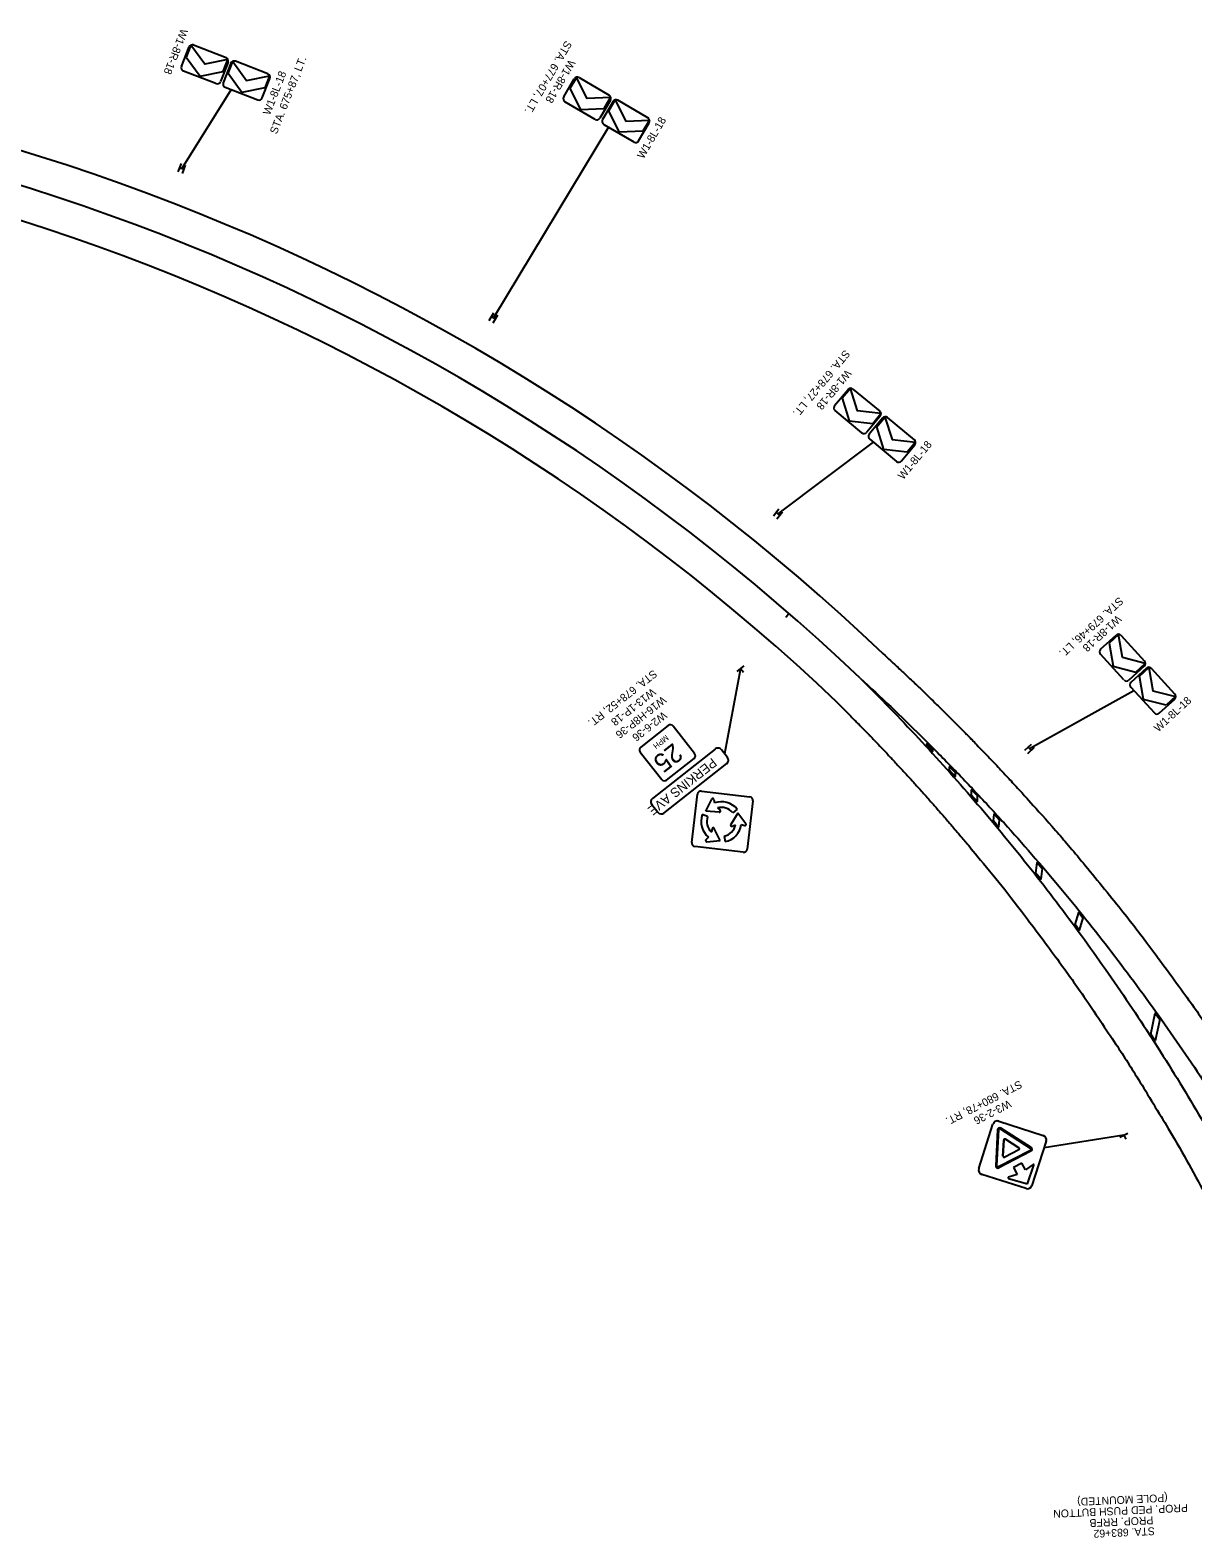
# Model space of a CAD drawing. Extents: x 138941 to 142028, y 334852 to 336890.
# Drawn here: x 140885 to 141302, y 335787 to 336327 of the extents above; entities that cross this region are included whole.
import ezdxf

# ---------------------------------------------------------------- set-up
doc = ezdxf.new("R2010")
doc.units = 0
for name, color, linetype in [('_CIVIL_CONSTRUCTION', 7, 'Continuous'), ('PM_P_Channelizing_Line', 7, 'Continuous'), ('PM_P_Chevron_Line', 7, 'Continuous'), ('PM_P_Yield_Line', 7, 'Continuous'), ('SC_Scratch1', 7, 'Continuous'), ('SC_Scratch2', 7, 'Continuous')]:
    doc.layers.add(name, color=color, linetype=linetype)

msp = doc.modelspace()

# ---------------------------------------------------------------- linework, layer by layer
at = {"layer": '_CIVIL_CONSTRUCTION'}
for radius in [776, 752]:
    msp.add_arc((140655.65, 335541.68), radius, 46.41763, 94.17801, dxfattribs=at)
for points in [[(141190.5, 336103.92), (141192.8, 336101.79), (141195.12, 336099.64), (141198.6, 336096.39), (141199.76, 336095.3), (141201.51, 336093.65), (141202.09, 336093.1), (141203.24, 336092), (141203.82, 336091.45), (141206.7, 336088.68), (141208.99, 336086.46), (141212.39, 336083.1), (141213.52, 336081.98), (141215.78, 336079.73), (141216.9, 336078.6), (141220.27, 336075.21), (141222.5, 336072.93), (141226.93, 336068.35), (141229.13, 336066.04), (141233.5, 336061.41), (141235.68, 336059.08), (141239.99, 336054.39), (141242.14, 336052.03), (141252.78, 336040.17), (141261.07, 336030.47), (141277.15, 336010.69), (141284.95, 336000.6), (141300.03, 335980.05), (141307.33, 335969.59), (141321.39, 335948.32), (141328.16, 335937.51), (141336.29, 335923.81), (141337.9, 335921.06), (141341.08, 335915.54), (141342.65, 335912.77), (141345.77, 335907.2), (141347.31, 335904.41), (141350.36, 335898.81), (141351.87, 335896.01), (141354.1, 335891.78), (141354.84, 335890.37), (141356.31, 335887.55), (141357.04, 335886.13), (141359.22, 335881.88), (141360.66, 335879.04), (141362.44, 335875.46), (141362.8, 335874.74), (141363.5, 335873.31), (141363.86, 335872.59), (141364.91, 335870.44), (141365.6, 335869), (141367.66, 335864.71), (141369.02, 335861.85), (141370.36, 335859.02)], [(141173.86, 336086.63), (141176.06, 336084.43), (141178.24, 336082.24), (141181.48, 336078.96), (141182.56, 336077.87), (141184.16, 336076.23), (141184.69, 336075.68), (141185.75, 336074.58), (141186.28, 336074.03), (141188.93, 336071.28), (141191.04, 336069.06), (141194.18, 336065.71), (141195.23, 336064.58), (141197.31, 336062.33), (141198.35, 336061.21), (141201.46, 336057.81), (141203.51, 336055.54), (141207.59, 336050.97), (141209.62, 336048.67), (141213.65, 336044.05), (141215.64, 336041.73), (141219.61, 336037.06), (141221.58, 336034.71), (141231.36, 336022.92), (141238.96, 336013.29), (141253.66, 335993.67), (141260.77, 335983.69), (141274.49, 335963.37), (141281.1, 335953.05), (141293.81, 335932.08), (141299.91, 335921.45), (141307.2, 335907.97), (141308.64, 335905.27), (141311.49, 335899.84), (141312.89, 335897.12), (141315.68, 335891.66), (141317.05, 335888.92), (141319.09, 335884.8), (141319.76, 335883.43), (141321.1, 335880.67), (141322.43, 335877.91), (141323.75, 335875.14), (141325.05, 335872.37), (141325.71, 335870.98), (141327.64, 335866.81), (141328.91, 335864.02), (141330.48, 335860.54), (141330.79, 335859.84), (141331.41, 335858.45), (141331.72, 335857.75), (141332.64, 335855.65), (141333.25, 335854.25), (141335.08, 335850.01), (141336.29, 335847.17), (141337.51, 335844.3)]]:
    msp.add_open_spline(points, degree=3, dxfattribs=at)
at = {"layer": 'PM_P_Channelizing_Line'}
for p, q in [((140942.62, 336321.79), (140940.96, 336317.51)), ((140954.16, 336312.38), (140955.82, 336316.65)), ((140955.95, 336311.68), (140957.61, 336315.95)), ((140970.81, 336310.81), (140969.15, 336306.54)), ((141080.73, 336310.23), (141078.42, 336306.27)), ((141090.65, 336299.13), (141092.96, 336303.08)), ((141092.31, 336298.16), (141094.62, 336302.12)), ((141106.85, 336294.97), (141104.54, 336291.01)), ((140938.07, 336276.42), (140939.23, 336279.41)), ((140938.65, 336277.91), (140940.14, 336277.34)), ((140939.4, 336277.62), (140939.4, 336277.62)), ((140939.57, 336275.84), (140940.72, 336278.83)), ((141049.52, 336223.2), (141051.13, 336225.97)), ((141050.32, 336224.58), (141051.71, 336223.78)), ((141050.91, 336222.4), (141052.51, 336225.17)), ((141051.02, 336224.18), (141051.02, 336224.18)), ((141178.88, 336198.84), (141175.96, 336195.31)), ((141186.87, 336186.28), (141189.79, 336189.81)), ((141188.35, 336185.06), (141191.27, 336188.59)), ((141202.19, 336179.56), (141199.27, 336176.03)), ((141151.28, 336153.2), (141153.3, 336155.68)), ((141152.29, 336154.44), (141153.53, 336153.43)), ((141152.52, 336152.19), (141154.54, 336154.67)), ((141152.91, 336153.94), (141152.91, 336153.94)), ((141274.96, 336110.74), (141271.58, 336107.64)), ((141138.31, 336097.51), (141140.84, 336099.47)), ((141139.57, 336098.49), (141140.55, 336097.22)), ((141281.16, 336097.21), (141284.54, 336100.31)), ((141282.46, 336095.79), (141285.84, 336098.89)), ((141295.42, 336088.46), (141292.04, 336085.36)), ((141113.6, 336078.09), (141103.77, 336070.37)), ((141123.08, 336068.06), (141115.36, 336077.88)), ((141241.39, 336069.29), (141243.73, 336071.48)), ((141103.56, 336068.61), (141111.29, 336058.78)), ((141113.05, 336058.57), (141122.87, 336066.3)), ((141242.48, 336068.12), (141244.82, 336070.31)), ((141242.56, 336070.39), (141243.65, 336069.22)), ((141243.1, 336069.8), (141243.1, 336069.8)), ((141127.13, 336047.43), (141129.21, 336051.74)), ((141129.98, 336051.65), (141130.25, 336050.4)), ((141127.73, 336045.47), (141125.83, 336046.17)), ((141131.91, 336047.02), (141127.13, 336047.43)), ((141131.28, 336048.6), (141132.23, 336047.74)), ((141138.61, 336046.75), (141136.04, 336042.7)), ((141138.34, 336048.09), (141136.75, 336046.84)), ((141141.46, 336042.92), (141138.61, 336046.75)), ((141129.31, 336041.13), (141129.07, 336039.87)), ((141132.22, 336036.95), (141130.08, 336041.24)), ((141133.64, 336038.49), (141134.02, 336036.5)), ((141136.53, 336042.09), (141137.74, 336042.53)), ((141139.8, 336042.62), (141141.04, 336042.27)), ((141139.8, 336042.62), (141139.8, 336042.62)), ((141128.07, 336038.07), (141127.13, 336037.18)), ((141127.47, 336036.48), (141132.22, 336036.95)), ((141231.58, 335933.28), (141230.95, 335920.4)), ((141231.93, 335933.27), (141231.29, 335920.38)), ((141243.42, 335926.61), (141232.58, 335933.6)), ((141243.61, 335926.9), (141232.76, 335933.89)), ((141275.47, 335930.6), (141278.33, 335932.03)), ((141276.9, 335931.32), (141277.62, 335929.88)), ((141243.38, 335925.88), (141231.91, 335919.99)), ((141243.54, 335925.58), (141232.07, 335919.68)), ((141233.83, 335929.57), (141233.55, 335923.88)), ((141239.23, 335926.09), (141234.16, 335923.48)), ((141239.27, 335926.81), (141234.47, 335929.9)), ((141240.33, 335921.35), (141237.37, 335919.83)), ((141237.37, 335919.83), (141238.67, 335917.3)), ((141241.57, 335918.95), (141240.33, 335921.35)), ((141244.32, 335920.83), (141241.57, 335918.95)), ((141242.28, 335913.92), (141244.64, 335920.58)), ((141238.67, 335917.3), (141235.48, 335916.28)), ((141235.49, 335915.88), (141242.28, 335913.92))]:
    msp.add_line(p, q, dxfattribs=at)
for points in [[(140939.21, 336314.17), (140941.93, 336321.16)], [(140955.82, 336316.65), (140947.56, 336314.94), (140942.62, 336321.79)], [(140943.55, 336321.87), (140955.2, 336317.34)], [(140940.96, 336317.51), (140945.9, 336310.67), (140954.16, 336312.38)], [(140955.91, 336315.72), (140953.19, 336308.73)], [(140956.92, 336315.32), (140954.2, 336308.34)], [(140957.61, 336315.95), (140962.55, 336309.11), (140970.81, 336310.81)], [(140970.19, 336311.5), (140958.54, 336316.04)], [(140951.57, 336308.02), (140939.92, 336312.55)], [(140969.15, 336306.54), (140960.89, 336304.84), (140955.95, 336311.68)], [(140968.18, 336302.89), (140970.9, 336309.88)], [(141076.17, 336303.24), (141079.95, 336309.72)], [(141092.96, 336303.08), (141084.53, 336302.7), (141080.73, 336310.23)], [(141081.66, 336310.17), (141092.45, 336303.86)], [(140954.91, 336306.72), (140966.56, 336302.18)], [(141078.42, 336306.27), (141082.22, 336298.74), (141090.65, 336299.13)], [(141087.41, 336295.23), (141076.62, 336301.53)], [(141092.9, 336302.15), (141089.12, 336295.68)], [(141093.84, 336301.61), (141090.06, 336295.13)], [(141104.54, 336291.01), (141096.11, 336290.63), (141092.31, 336298.16)], [(141094.62, 336302.12), (141098.43, 336294.59), (141106.85, 336294.97)], [(141106.34, 336295.75), (141095.55, 336302.05)], [(141090.51, 336293.42), (141101.3, 336287.12)], [(141103.01, 336287.56), (141106.79, 336294.04)], [(141173.25, 336192.69), (141178.03, 336198.47)], [(141175.96, 336195.31), (141178.49, 336187.27), (141186.87, 336186.28)], [(141189.79, 336189.81), (141181.41, 336190.8), (141178.88, 336198.84)], [(141179.79, 336198.63), (141189.42, 336190.67)], [(141183.04, 336182.96), (141173.41, 336190.93)], [(141189.58, 336188.91), (141184.8, 336183.13)], [(141190.42, 336188.21), (141185.64, 336182.43)], [(141199.27, 336176.03), (141190.89, 336177.01), (141188.35, 336185.06)], [(141191.27, 336188.59), (141193.81, 336180.54), (141202.19, 336179.56)], [(141201.81, 336180.41), (141192.18, 336188.38)], [(141185.81, 336180.67), (141195.44, 336172.71)], [(141197.2, 336172.87), (141201.98, 336178.65)], [(141268.54, 336105.41), (141274.06, 336110.49)], [(141284.54, 336100.31), (141276.37, 336102.43), (141274.96, 336110.74)], [(141275.83, 336110.41), (141284.28, 336101.2)], [(141276.91, 336094.44), (141268.46, 336103.65)], [(141271.58, 336107.64), (141272.99, 336099.33), (141281.16, 336097.21)], [(141284.21, 336099.44), (141278.68, 336094.37)], [(141284.94, 336098.64), (141279.42, 336093.56)], [(141285.84, 336098.89), (141287.25, 336090.58), (141295.42, 336088.46)], [(141295.16, 336089.35), (141286.71, 336098.56)], [(141292.04, 336085.36), (141283.87, 336087.48), (141282.46, 336095.79)], [(141279.34, 336091.8), (141287.79, 336082.59)], [(141289.56, 336082.51), (141295.08, 336087.59)], [(141130.47, 336069.69), (141107.95, 336051.99)], [(141134.85, 336066.64), (141132.66, 336069.43)], [(141112.08, 336046.75), (141134.59, 336064.45)], [(141125.49, 336054.63), (141142.87, 336052.55)], [(141107.69, 336049.8), (141109.88, 336047.01)], [(141122.02, 336036.16), (141124.1, 336053.54)], [(141143.96, 336051.16), (141141.88, 336033.79)], [(141140.49, 336032.69), (141123.11, 336034.77)], [(141232.07, 335936.37), (141247.94, 335931.27)], [(141224.88, 335919.42), (141229.97, 335935.29)], [(141231.93, 335933.27), (141231.29, 335920.38)], [(141243.42, 335926.61), (141232.58, 335933.6)], [(141231.91, 335919.99), (141243.38, 335925.88)], [(141233.55, 335923.88), (141233.83, 335929.57)], [(141239.23, 335926.09), (141234.16, 335923.48)], [(141234.47, 335929.9), (141239.27, 335926.81)], [(141249.02, 335929.17), (141243.92, 335913.31)], [(141241.82, 335912.23), (141225.95, 335917.33)]]:
    msp.add_lwpolyline(points, dxfattribs=at)
for centre, radius, start, end in [((140943.09, 336320.71), 1.25, 68.7316, 158.7316), ((140940.37, 336313.72), 1.25, 158.7316, 248.7316), ((140954.74, 336316.17), 1.25, 338.7316, 68.7316), ((140958.09, 336314.87), 1.25, 68.7316, 158.7316), ((140952.02, 336309.18), 1.25, 248.7316, 338.7316), ((140969.73, 336310.34), 1.25, 338.7316, 68.7316), ((141081.03, 336309.09), 1.25, 59.7116, 149.7116), ((140955.36, 336307.88), 1.25, 158.7316, 248.7316), ((141077.25, 336302.61), 1.25, 149.7116, 239.7116), ((141091.82, 336302.78), 1.25, 329.7116, 59.7116), ((140967.01, 336303.35), 1.25, 248.7316, 338.7316), ((141094.92, 336300.98), 1.25, 59.7116, 149.7116), ((141088.04, 336296.31), 1.25, 239.7116, 329.7116), ((141091.14, 336294.5), 1.25, 149.7116, 239.7116), ((141105.71, 336294.67), 1.25, 329.7116, 59.7116), ((141101.93, 336288.19), 1.25, 239.7116, 329.7116), ((141178.99, 336197.67), 1.25, 50.4002, 140.4002), ((141174.21, 336191.89), 1.25, 140.4002, 230.4002), ((141188.62, 336189.7), 1.25, 320.4002, 50.4002), ((141191.38, 336187.42), 1.25, 50.4002, 140.4002), ((141183.84, 336183.92), 1.25, 230.4002, 320.4002), ((141186.6, 336181.64), 1.25, 140.4002, 230.4002), ((141201.02, 336179.45), 1.25, 320.4002, 50.4002), ((141196.24, 336173.67), 1.25, 230.4002, 320.4002), ((141274.91, 336109.57), 1.25, 42.5539, 132.5539), ((141269.38, 336104.49), 1.25, 132.5539, 222.5539), ((141283.36, 336100.36), 1.25, 312.5539, 42.5539), ((141285.79, 336097.72), 1.25, 42.5539, 132.5539), ((141277.84, 336095.29), 1.25, 222.5539, 312.5539), ((141280.26, 336092.64), 1.25, 132.5539, 222.5539), ((141294.24, 336088.51), 1.25, 312.5539, 42.5539), ((141288.71, 336083.44), 1.25, 222.5539, 312.5539), ((141114.37, 336077.11), 1.25, 38.1765, 128.1765), ((141104.55, 336069.38), 1.25, 128.1765, 218.1765), ((141122.1, 336067.28), 1.25, 308.1765, 38.1765), ((141131.43, 336068.47), 1.56, 38.1765, 128.1765), ((141133.63, 336065.68), 1.56, 308.1765, 38.1765), ((141112.27, 336059.56), 1.25, 218.1765, 308.1765), ((141125.34, 336053.39), 1.25, 83.1765, 173.1765), ((141108.92, 336050.76), 1.56, 128.1765, 218.1765), ((141129.59, 336051.55), 0.413, 8.8538, 154.165), ((141132.68, 336043.59), 7.23, 38.4992, 109.6689), ((141142.72, 336051.31), 1.25, 353.1765, 83.1765), ((141111.11, 336047.98), 1.56, 218.1765, 308.1765), ((141132.62, 336043.68), 7.23, 159.8184, 230.988), ((141132.61, 336043.68), 5.2, 159.9151, 227.0199), ((141132.69, 336043.59), 5.2, 38.6246, 105.7009), ((141131.94, 336047.43), 0.413, 265.1295, 47.7582), ((141129.72, 336041.05), 0.413, 26.4486, 169.0772), ((141132.64, 336043.59), 5.2, 281.1235, 348.2301), ((141132.64, 336043.6), 7.23, 280.996, 352.1982), ((141136.39, 336042.48), 0.413, 147.6588, 290.2875), ((141141.13, 336042.67), 0.413, 251.383, 36.6943), ((141123.26, 336036.01), 1.25, 173.1765, 263.1765), ((141127.43, 336036.9), 0.413, 130.1728, 275.4841), ((141140.64, 336033.94), 1.25, 263.1765, 353.1765), ((141231.56, 335934.78), 1.67, 72.1878, 162.1878), ((141232.35, 335933.25), 0.767, 57.1878, 177.1878), ((141232.35, 335933.25), 0.422, 57.1878, 177.1878), ((141232.35, 335933.25), 0.422, 57.1878, 177.1878), ((141247.43, 335929.68), 1.67, 342.1878, 72.1878), ((141234.25, 335929.55), 0.417, 57.1878, 177.1878), ((141234.25, 335929.55), 0.417, 57.1878, 177.1878), ((141239.04, 335926.46), 0.417, 297.1878, 57.1878), ((141239.04, 335926.46), 0.417, 297.1878, 57.1878), ((141243.19, 335926.26), 0.422, 297.1878, 57.1878), ((141243.19, 335926.26), 0.422, 297.1878, 57.1878), ((141243.19, 335926.26), 0.767, 297.1878, 57.1878), ((141231.72, 335920.36), 0.767, 177.1878, 297.1878), ((141231.72, 335920.36), 0.422, 177.1878, 297.1878), ((141231.72, 335920.36), 0.422, 177.1878, 297.1878), ((141233.97, 335923.86), 0.417, 177.1878, 297.1878), ((141233.97, 335923.86), 0.417, 177.1878, 297.1878), ((141244.44, 335920.65), 0.211, 340.477, 124.363), ((141226.46, 335918.91), 1.67, 162.1878, 252.1878), ((141235.54, 335916.08), 0.211, 107.6127, 253.8987), ((141242.33, 335913.82), 1.67, 252.1878, 342.1878)]:
    msp.add_arc(centre, radius, start, end, dxfattribs=at)
at = {"layer": 'PM_P_Chevron_Line'}
for p, q in [((141155.87, 336117.08), (141155.64, 336116.78)), ((141155.95, 336117.19), (141156.82, 336118.33))]:
    msp.add_line(p, q, dxfattribs=at)
at = {"layer": 'PM_P_Yield_Line'}
for p, q in [((140957.01, 336305.9), (140939.4, 336277.62)), ((141092.26, 336292.39), (141051.02, 336224.18)), ((141187.09, 336179.61), (141152.91, 336153.94)), ((141139.57, 336098.49), (141133.81, 336067.97)), ((141280.46, 336090.57), (141243.1, 336069.8)), ((141276.9, 335931.32), (141248.27, 335926.85))]:
    msp.add_line(p, q, dxfattribs=at)
at = {"layer": 'SC_Scratch1'}
msp.add_arc((140655.65, 335541.68), 764, 46.41763, 94.17801, dxfattribs=at)
for points in [[(141182.35, 336095.11), (141185.88, 336091.57), (141192.94, 336084.49), (141203.27, 336073.62), (141213.39, 336062.56), (141223.29, 336051.31), (141232.96, 336039.88), (141242.39, 336028.25), (141251.6, 336016.45), (141260.57, 336004.48), (141269.29, 335992.34), (141277.78, 335980.03), (141286.02, 335967.56), (141294, 335954.94), (141301.74, 335942.17), (141309.22, 335929.26), (141316.44, 335916.21), (141323.4, 335903.02), (141330.1, 335889.7), (141336.53, 335876.26), (141342.71, 335862.71), (141346.6, 335853.58), (141348.55, 335849.01)], [(141182.35, 336095.11), (141186.02, 336091.71), (141193.37, 336084.92), (141204.13, 336074.45), (141214.71, 336063.79), (141225.07, 336052.92), (141235.23, 336041.83), (141245.17, 336030.55), (141254.89, 336019.07), (141264.38, 336007.4), (141273.65, 335995.53), (141282.68, 335983.49), (141291.49, 335971.26), (141300.05, 335958.86), (141308.37, 335946.28), (141316.44, 335933.54), (141324.27, 335920.64), (141331.85, 335907.59), (141339.17, 335894.38), (141346.22, 335881.02), (141353.04, 335867.53), (141357.36, 335858.43), (141359.52, 335853.88)]]:
    msp.add_open_spline(points, degree=3, dxfattribs=at)
at = {"layer": 'SC_Scratch2'}
for points in [[(141208.32, 336069.5), (141208.32, 336068.82), (141206.33, 336070.99), (141206.33, 336071.5)], [(141216.38, 336061.27), (141216.37, 336059.9), (141214.38, 336062.14), (141214.38, 336063.34)], [(141224.25, 336052.99), (141224.25, 336050.88), (141222.25, 336053.19), (141222.25, 336055.11)], [(141232.2, 336044.36), (141231.98, 336041.75), (141230.16, 336043.93), (141230.37, 336046.37)], [(141247.55, 336026.93), (141247.1, 336023.01), (141245.34, 336025.25), (141245.77, 336029)], [(141262.21, 336009.23), (141260.88, 336004.82), (141259.39, 336006.83), (141260.69, 336011.12)], [(141289.7, 335972.82), (141288.1, 335965.15), (141286.58, 335967.52), (141288.13, 335975.04)]]:
    msp.add_lwpolyline(points, close=True, dxfattribs=at)

# ---------------------------------------------------------------- texts
at = {"layer": 'PM_P_Channelizing_Line'}
for s, height, p in [('MPH', 2.043, (141112.76, 336074.9)), ('25', 6.667, (141115.45, 336072.12)), ('    PERKINS AVE', 3.3314, (141133.23, 336069.74))]:
    msp.add_text(s, height=height, rotation=218.1765, dxfattribs=at).set_placement(p)
at = {"layer": 'PM_P_Yield_Line'}
for s, rotation, p in [('W1-8R-18', 248.7316, (140938.98, 336327.9)), ('STA. 677+07, LT.', 239.7116, (141076.86, 336323.66)), ('STA. 675+87, LT.', 68.7316, (140973.38, 336289.74)), ('W1-8R-18', 239.7116, (141078.09, 336316.84)), ('W1-8L-18', 68.7316, (140970.91, 336296.53)), ('W1-8L-18', 59.7116, (141104.71, 336280.85)), ('STA. 678+27, LT.', 230.4002, (141176.87, 336212.88)), ('W1-8R-18', 230.4002, (141177.35, 336205.8)), ('W1-8L-18', 50.4002, (141197.79, 336165.97)), ('STA. 679+46, LT.', 222.5539, (141275.11, 336124.34)), ('W1-8R-18', 222.5539, (141274.39, 336117.84)), ('STA. 678+52, RT.', 218.1765, (141108.27, 336098.23)), ('W13-1P-18', 218.1765, (141107.73, 336091.66)), ('W16-H8P-36', 218.1765, (141111.49, 336088.82)), ('W1-8L-18', 42.5539, (141289.2, 336075.59)), ('W2-6-36', 218.1765, (141111.73, 336083.3)), ('STA. 680+78, RT.', 207.1878, (141239.49, 335951.09)), ('W3-2-36', 207.1878, (141235.54, 335944.09)), ('(POLE MOUNTED)', 182.6037, (141292.5, 335802.86)), ('PROP. PED PUSH BUTTON', 182.6037, (141299.72, 335799.28)), ('PROP. RRFB', 182.6037, (141287.36, 335794.82)), ('STA. 683+62', 182.6037, (141287.88, 335790.93))]:
    msp.add_text(s, height=2.8, rotation=rotation, dxfattribs=at).set_placement(p)

doc.saveas('drawing.dxf')
